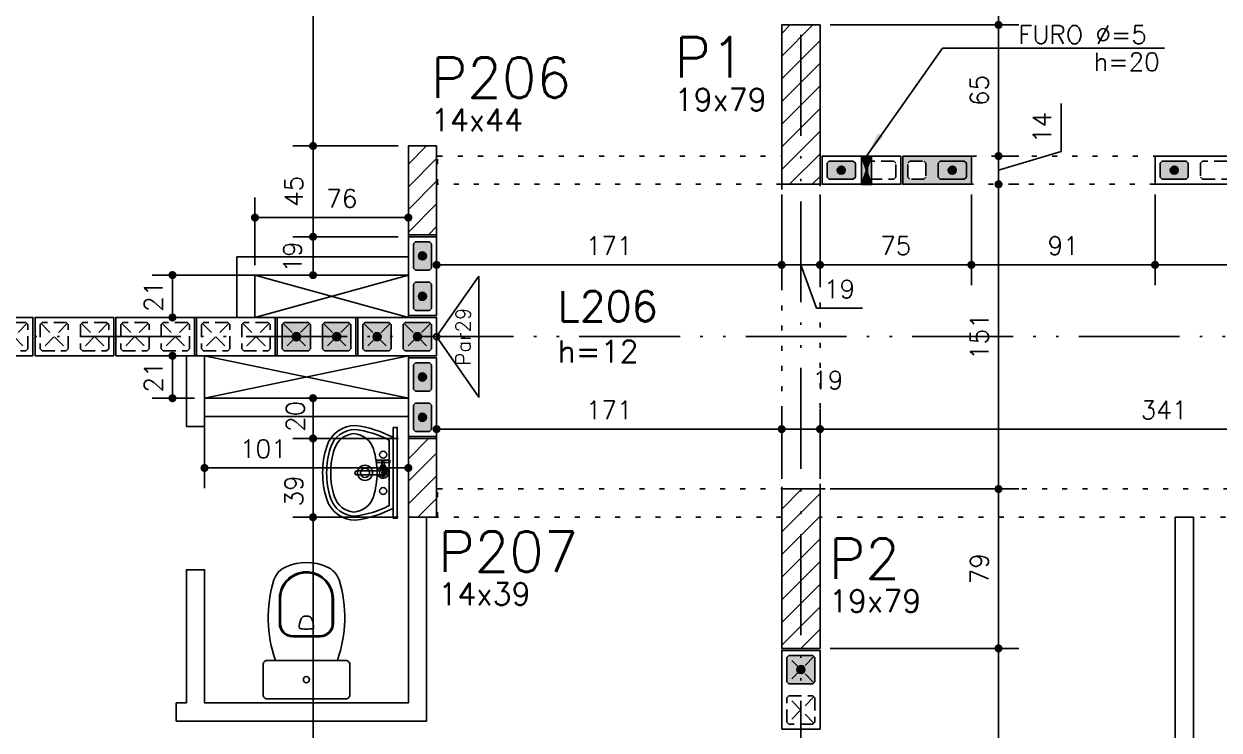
# Model space of a CAD drawing. Extents: x -14651 to 3496, y -7403 to -1290.
# Drawn here: x 479 to 1071, y -6784 to -6434 of the extents above; entities that cross this region are included whole.
import ezdxf
from ezdxf.enums import TextEntityAlignment as Align

# ---------------------------------------------------------------- set-up
doc = ezdxf.new("R2010")
doc.units = 0
doc.header["$LTSCALE"] = 25
for name, pattern in [('DASHED2', [0.375, 0.25, -0.125]), ('ESTILO_TQS_0002', [0.4, 0.1, -0.3]), ('ESTILO_TQS_0004', [3.3, 2, -0.4, 0.05, -0.4, 0.05, -0.4])]:
    doc.linetypes.add(name, pattern=pattern)
for name, color, linetype in [('203', 1, 'DASHED2'), ('213', 252, 'Continuous'), ('241', 2, 'Continuous'), ('247', 50, 'Continuous'), ('248', 100, 'Continuous'), ('ALVENARIA NÃO ESTRUTURAL', 242, 'Continuous'), ('Arranque', 14, 'Continuous'), ('COTA', 1, 'Continuous'), ('EIXOS', 1, 'ESTILO_TQS_0004'), ('FERRO', 5, 'Continuous'), ('H2', 252, 'Continuous'), ('L-D', 2, 'Continuous'), ('L-N', 4, 'Continuous'), ('Linha_fina', 1, 'Continuous'), ('P-D', 2, 'Continuous'), ('P-S', 5, 'Continuous'), ('Pena_1', 1, 'Continuous'), ('Pena_2', 2, 'Continuous'), ('PIL-N', 4, 'Continuous'), ('PORTA', 3, 'ESTILO_TQS_0002'), ('PROJ', 252, 'Continuous'), ('T1', 2, 'Continuous'), ('VIGA', 3, 'Continuous')]:
    doc.layers.add(name, color=color, linetype=linetype)
doc.styles.add('COTA', font='romans.shx')
doc.styles.get("Standard").update_dxf_attribs({"font": 'romans.shx'})
doc.styles.add('Texto1', font='romans.shx', dxfattribs={"height": 9})
doc.dimstyles.new('forma', dxfattribs={"dimscale": 5, "dimtxt": 1.8, "dimasz": 0.8, "dimexe": 2, "dimexo": 1, "dimgap": 1, "dimtad": 1, "dimdec": 1, "dimzin": 9, "dimtxsty": 'COTA', "dimblk1": 'DOT', "dimblk2": 'DOT', "dimsah": 1, "dimcen": 0, "dimdle": 1, "dimclrd": 256, "dimclre": 256, "dimclrt": 2, "dimadec": 0, "dimazin": 0, "dimtfac": 1, "dimtdec": 0, "dimtmove": 0, "dimatfit": 3, "dimfxl": 1, "dimtolj": 1, "dimtzin": 0, "dimarcsym": 0})
pattern_1 = [(45, (470, -866), (-5.61266, 5.61266), [])]
pattern_2 = [(45, (655, -891), (-5.61266, 5.61266), [])]

# ---------------------------------------------------------------- blocks, each defined once
blk = doc.blocks.new('P4020')
blk.add_lwpolyline([(-19.5, -9.5), (19.5, -9.5), (19.5, 9.5), (-19.5, 9.5), (-19.5, -9.5)])
at = {"color": 1, "linetype": 'DASHED2'}
for points in [[(-17, -6), (-16, -7), (-4, -7), (-3, -6), (-3, 6), (-4, 7), (-16, 7), (-17, 6), (-17, -6)], [(3, -6), (4, -7), (16, -7), (17, -6), (17, 6), (16, 7), (4, 7), (3, 6), (3, -6)]]:
    blk.add_lwpolyline(points, dxfattribs=at)
at = {"layer": '203', "color": 253}
for p, q in [((-16.5, 6.5), (-3.5, -6.5)), ((-3.5, 6.5), (-16.5, -6.5)), ((16.5, 6.5), (3.5, -6.5)), ((3.5, 6.5), (16.5, -6.5))]:
    blk.add_line(p, q, dxfattribs=at)
blk = doc.blocks.new('P4015', base_point=(5842102.11612, -8124149.02973))
blk.add_lwpolyline([(5842082.61612, -8124156.02973), (5842121.61612, -8124156.02973), (5842121.61612, -8124142.02973), (5842082.61612, -8124142.02973), (5842082.61612, -8124156.02973)])
at = {"color": 1, "linetype": 'DASHED2'}
for points in [[(5842085.11612, -8124152.52973), (5842086.11612, -8124153.52973), (5842098.11612, -8124153.52973), (5842099.11612, -8124152.52973), (5842099.11612, -8124145.52973), (5842098.11612, -8124144.52973), (5842086.11612, -8124144.52973), (5842085.11612, -8124145.52973), (5842085.11612, -8124152.52973)], [(5842105.11612, -8124152.52973), (5842106.11612, -8124153.52973), (5842118.11612, -8124153.52973), (5842119.11612, -8124152.52973), (5842119.11612, -8124145.52973), (5842118.11612, -8124144.52973), (5842106.11612, -8124144.52973), (5842105.11612, -8124145.52973), (5842105.11612, -8124152.52973)]]:
    blk.add_lwpolyline(points, dxfattribs=at)
blk = doc.blocks.new('P3515')
at = {"layer": '248'}
h = blk.add_hatch(color=100, dxfattribs=at)
h.paths.add_polyline_path([(17, 7), (-17, 7), (-17, -7), (17, -7)])
h.paths.add_polyline_path([(-5.5, -3.5), (-6.5, -4.5), (-13.5, -4.5), (-14.5, -3.5), (-14.5, 3.5), (-13.5, 4.5), (-6.5, 4.5), (-5.5, 3.5)], flags=16)
h.paths.add_polyline_path([(0.5, 3.5), (1.5, 4.5), (13.5, 4.5), (14.5, 3.5), (14.5, -3.5), (13.5, -4.5), (1.5, -4.5), (0.5, -3.5)], flags=16)
blk.add_lwpolyline([(-17, -7), (17, -7), (17, 7), (-17, 7), (-17, -7)])
at = {"color": 1, "linetype": 'DASHED2'}
for points in [[(-14.5, -3.5), (-13.5, -4.5), (-6.5, -4.5), (-5.5, -3.5), (-5.5, 3.5), (-6.5, 4.5), (-13.5, 4.5), (-14.5, 3.5), (-14.5, -3.5)], [(0.5, -3.5), (1.5, -4.5), (13.5, -4.5), (14.5, -3.5), (14.5, 3.5), (13.5, 4.5), (1.5, 4.5), (0.5, 3.5), (0.5, -3.5)]]:
    blk.add_lwpolyline(points, dxfattribs=at)
blk = doc.blocks.new('GR-1414')
at = {"layer": '213'}
h = blk.add_hatch(color=256, dxfattribs=at)
h.paths.add_polyline_path([(6, -7), (7, -6), (7, 6), (6, 7), (-6, 7), (-7, 6), (-7, -6), (-6, -7)])
h.paths.add_polyline_path([(2, 0, 1), (-2, 0, 1)], flags=16)
at = {"layer": 'Arranque'}
blk.add_hatch(color=256, dxfattribs=at).paths.add_polyline_path([(2, 0, 1), (-2, 0, 1)])
at = {"layer": '213'}
for p, q in [((-7, 6), (-6, 7)), ((-7, -6), (-7, 6)), ((-6, 7), (6, 7)), ((6, 7), (7, 6)), ((7, 6), (7, -6)), ((-6, -7), (-7, -6)), ((6, -7), (-6, -7)), ((7, -6), (6, -7))]:
    blk.add_line(p, q, dxfattribs=at)
at = {"layer": 'FERRO', "linetype": 'Continuous'}
blk.add_circle((0, 0), 2, dxfattribs=at)
blk = doc.blocks.new('GR-1409')
at = {"layer": '213'}
h = blk.add_hatch(color=256, dxfattribs=at)
h.paths.add_polyline_path([(-6, 4.5), (-7, 3.5), (-7, -3.5), (-6, -4.5), (6, -4.5), (7, -3.5), (7, 3.5), (6, 4.5)])
h.paths.add_polyline_path([(-2, 0, 1), (2, 0, 1)], flags=16)
at = {"layer": 'Arranque'}
blk.add_hatch(color=256, dxfattribs=at).paths.add_polyline_path([(-2, 0, 1), (2, 0, 1)])
at = {"layer": '213'}
blk.add_lwpolyline([(-7, 3.5), (-6, 4.5), (6, 4.5), (7, 3.5), (7, -3.5), (6, -4.5), (-6, -4.5), (-7, -3.5), (-7, 3.5)], dxfattribs=at)
at = {"layer": 'FERRO', "linetype": 'Continuous'}
blk.add_circle((0, 0), 2, dxfattribs=at)
blk = doc.blocks.new('_IDNPAR_2')
at = {"color": 3}
blk.add_lwpolyline([(1, -0.7), (0, 0), (-1, -0.7)], close=True, dxfattribs=at)
blk.add_circle((0, 0), 0.05, dxfattribs=at)
at = {"layer": '247', "color": 2, "style": 'COTA', "flags": 8}
blk.add_attdef('ID', text='', height=0.24, dxfattribs=at).set_placement((0, -0.438), align=Align.MIDDLE_CENTER)
blk = doc.blocks.new('_Dot')
at = {"color": 0, "linetype": 'ByBlock', "lineweight": -2}
blk.add_line((-0.5, 0), (-1, 0), dxfattribs=at)
at = {"color": 0, "linetype": 'ByBlock', "const_width": 0.5}
blk.add_lwpolyline([(-0.25, 0, 1), (0.25, 0, 1)], format="xyb", close=True, dxfattribs=at)
blk = doc.blocks.new('*D144')
at = {"layer": 'COTA', "lineweight": -2, "transparency": 16777216}
for p, q in [((628.52, -6028.6), (612.29, -6028.6)), ((622.29, -6032.6), (622.29, -6490.6)), ((664.52, -6494.6), (612.29, -6494.6))]:
    blk.add_line(p, q, dxfattribs=at)
at = {"layer": 'Defpoints', "color": 0, "transparency": 16777216}
for p in [(633.52, -6028.6), (622.29, -6494.6), (669.52, -6494.6)]:
    blk.add_point(p, dxfattribs=at)
at = {"layer": 'COTA', "lineweight": -2, "transparency": 16777216, "xscale": 4, "yscale": 4, "zscale": 4}
for p, rotation in [((622.29, -6028.6), 90), ((622.29, -6494.6), 270)]:
    blk.add_blockref('_Dot', p, dxfattribs=dict(at, rotation=rotation))
at = {"layer": 'COTA', "color": 2, "transparency": 16777216, "insert": (612.79, -6261.6), "char_height": 9, "attachment_point": 5, "rotation": 90, "style": 'COTA'}
blk.add_mtext('\\A1;466 ', dxfattribs=at)
blk = doc.blocks.new('*D145')
at = {"layer": 'COTA', "lineweight": -2, "transparency": 16777216}
for p, q in [((664.52, -6494.6), (612.29, -6494.6)), ((622.29, -6498.6), (622.29, -6535.6)), ((664.52, -6539.6), (612.29, -6539.6))]:
    blk.add_line(p, q, dxfattribs=at)
at = {"layer": 'Defpoints', "color": 0, "transparency": 16777216}
for p in [(669.52, -6494.6), (622.29, -6539.6), (669.52, -6539.6)]:
    blk.add_point(p, dxfattribs=at)
at = {"layer": 'COTA', "lineweight": -2, "transparency": 16777216, "xscale": 4, "yscale": 4, "zscale": 4}
for p, rotation in [((622.29, -6494.6), 90), ((622.29, -6539.6), 270)]:
    blk.add_blockref('_Dot', p, dxfattribs=dict(at, rotation=rotation))
at = {"layer": 'COTA', "color": 2, "transparency": 16777216, "insert": (612.79, -6517.1), "char_height": 9, "attachment_point": 5, "rotation": 90, "style": 'COTA'}
blk.add_mtext('\\A1;45 ', dxfattribs=at)
blk = doc.blocks.new('*D146')
at = {"layer": 'COTA', "lineweight": -2, "transparency": 16777216}
for p, q in [((664.52, -6539.6), (612.29, -6539.6)), ((622.29, -6543.6), (622.29, -6554.6)), ((617.39, -6558.6), (612.29, -6558.6))]:
    blk.add_line(p, q, dxfattribs=at)
at = {"layer": 'Defpoints', "color": 0, "transparency": 16777216}
for p in [(669.52, -6539.6), (622.29, -6558.6), (622.39, -6558.6)]:
    blk.add_point(p, dxfattribs=at)
at = {"layer": 'COTA', "lineweight": -2, "transparency": 16777216, "xscale": 4, "yscale": 4, "zscale": 4}
for p, rotation in [((622.29, -6539.6), 90), ((622.29, -6558.6), 270)]:
    blk.add_blockref('_Dot', p, dxfattribs=dict(at, rotation=rotation))
at = {"layer": 'COTA', "color": 2, "transparency": 16777216, "insert": (612.09, -6549.6), "char_height": 9, "attachment_point": 5, "rotation": 90, "style": 'COTA'}
blk.add_mtext('\\A1;19 ', dxfattribs=at)
blk = doc.blocks.new('*D147')
at = {"layer": 'COTA', "lineweight": -2, "transparency": 16777216}
for p, q in [((639.52, -6619.6), (612.29, -6619.6)), ((622.29, -6623.6), (622.29, -6635.6)), ((664.52, -6639.6), (612.29, -6639.6))]:
    blk.add_line(p, q, dxfattribs=at)
at = {"layer": 'Defpoints', "color": 0, "transparency": 16777216}
for p in [(644.52, -6619.6), (622.29, -6639.6), (669.52, -6639.6)]:
    blk.add_point(p, dxfattribs=at)
at = {"layer": 'COTA', "lineweight": -2, "transparency": 16777216, "xscale": 4, "yscale": 4, "zscale": 4}
for p, rotation in [((622.29, -6619.6), 90), ((622.29, -6639.6), 270)]:
    blk.add_blockref('_Dot', p, dxfattribs=dict(at, rotation=rotation))
at = {"layer": 'COTA', "color": 2, "transparency": 16777216, "insert": (613.54, -6628.6), "char_height": 9, "attachment_point": 5, "rotation": 90, "style": 'COTA'}
blk.add_mtext('\\A1;20 ', dxfattribs=at)
blk = doc.blocks.new('*D148')
at = {"layer": 'COTA', "lineweight": -2, "transparency": 16777216}
for p, q in [((664.52, -6639.6), (612.29, -6639.6)), ((622.29, -6643.6), (622.29, -6674.6)), ((664.52, -6678.6), (612.29, -6678.6))]:
    blk.add_line(p, q, dxfattribs=at)
at = {"layer": 'Defpoints', "color": 0, "transparency": 16777216}
for p in [(669.52, -6639.6), (622.29, -6678.6), (669.52, -6678.6)]:
    blk.add_point(p, dxfattribs=at)
at = {"layer": 'COTA', "lineweight": -2, "transparency": 16777216, "xscale": 4, "yscale": 4, "zscale": 4}
for p, rotation in [((622.29, -6639.6), 90), ((622.29, -6678.6), 270)]:
    blk.add_blockref('_Dot', p, dxfattribs=dict(at, rotation=rotation))
at = {"layer": 'COTA', "color": 2, "transparency": 16777216, "insert": (612.79, -6665.56), "char_height": 9, "attachment_point": 5, "rotation": 90, "style": 'COTA'}
blk.add_mtext('\\A1;39 ', dxfattribs=at)
blk = doc.blocks.new('*D149')
at = {"layer": 'COTA', "lineweight": -2, "transparency": 16777216}
for p, q in [((664.52, -6678.6), (612.29, -6678.6)), ((622.29, -6682.6), (622.29, -7145.6)), ((628.52, -7149.6), (612.29, -7149.6))]:
    blk.add_line(p, q, dxfattribs=at)
at = {"layer": 'Defpoints', "color": 0, "transparency": 16777216}
for p in [(669.52, -6678.6), (622.29, -7149.6), (633.52, -7149.6)]:
    blk.add_point(p, dxfattribs=at)
at = {"layer": 'COTA', "lineweight": -2, "transparency": 16777216, "xscale": 4, "yscale": 4, "zscale": 4}
for p, rotation in [((622.29, -6678.6), 90), ((622.29, -7149.6), 270)]:
    blk.add_blockref('_Dot', p, dxfattribs=dict(at, rotation=rotation))
at = {"layer": 'COTA', "color": 2, "transparency": 16777216, "insert": (612.79, -6914.1), "char_height": 9, "attachment_point": 5, "rotation": 90, "style": 'COTA'}
blk.add_mtext('\\A1;471 ', dxfattribs=at)
blk = doc.blocks.new('*D150')
at = {"layer": 'COTA', "lineweight": -2, "transparency": 16777216}
for p, q in [((948.78, -6028.6), (971.98, -6028.6)), ((961.98, -6032.6), (961.98, -6430.6)), ((878.52, -6434.6), (971.98, -6434.6))]:
    blk.add_line(p, q, dxfattribs=at)
at = {"layer": 'Defpoints', "color": 0, "transparency": 16777216}
for p in [(943.78, -6028.6), (873.52, -6434.6), (961.98, -6434.6)]:
    blk.add_point(p, dxfattribs=at)
at = {"layer": 'COTA', "lineweight": -2, "transparency": 16777216, "xscale": 4, "yscale": 4, "zscale": 4}
for p, rotation in [((961.98, -6028.6), 90), ((961.98, -6434.6), 270)]:
    blk.add_blockref('_Dot', p, dxfattribs=dict(at, rotation=rotation))
at = {"layer": 'COTA', "color": 2, "transparency": 16777216, "insert": (952.48, -6231.6), "char_height": 9, "attachment_point": 5, "rotation": 90, "style": 'COTA'}
blk.add_mtext('\\A1;406 ', dxfattribs=at)
blk = doc.blocks.new('*D151')
at = {"layer": 'COTA', "lineweight": -2, "transparency": 16777216}
for p, q in [((878.52, -6434.6), (971.98, -6434.6)), ((961.98, -6438.6), (961.98, -6495.6)), ((962.95, -6499.6), (971.98, -6499.6))]:
    blk.add_line(p, q, dxfattribs=at)
at = {"layer": 'Defpoints', "color": 0, "transparency": 16777216}
for p in [(873.52, -6434.6), (957.95, -6499.6), (961.98, -6499.6)]:
    blk.add_point(p, dxfattribs=at)
at = {"layer": 'COTA', "lineweight": -2, "transparency": 16777216, "xscale": 4, "yscale": 4, "zscale": 4}
for p, rotation in [((961.98, -6434.6), 90), ((961.98, -6499.6), 270)]:
    blk.add_blockref('_Dot', p, dxfattribs=dict(at, rotation=rotation))
at = {"layer": 'COTA', "color": 2, "transparency": 16777216, "insert": (952.48, -6467.1), "char_height": 9, "attachment_point": 5, "rotation": 90, "style": 'COTA'}
blk.add_mtext('\\A1;65 ', dxfattribs=at)
blk = doc.blocks.new('*D152')
at = {"layer": 'COTA', "lineweight": -2, "transparency": 16777216}
for p, q in [((992.98, -6497.3), (992.98, -6473.58)), ((961.98, -6495.6), (961.98, -6491.6)), ((961.98, -6506.6), (992.98, -6497.3)), ((961.98, -6499.6), (961.98, -6513.6)), ((961.98, -6499.6), (961.98, -6513.6)), ((962.95, -6499.6), (971.98, -6499.6)), ((966.98, -6513.6), (971.98, -6513.6)), ((961.98, -6517.6), (961.98, -6521.6))]:
    blk.add_line(p, q, dxfattribs=at)
at = {"layer": 'Defpoints', "color": 0, "transparency": 16777216}
for p in [(957.95, -6499.6), (961.98, -6513.6), (961.98, -6513.6)]:
    blk.add_point(p, dxfattribs=at)
at = {"layer": 'COTA', "lineweight": -2, "transparency": 16777216, "xscale": 4, "yscale": 4, "zscale": 4}
for p, rotation in [((961.98, -6499.6), 270), ((961.98, -6513.6), 90)]:
    blk.add_blockref('_Dot', p, dxfattribs=dict(at, rotation=rotation))
at = {"layer": 'COTA', "color": 2, "transparency": 16777216, "insert": (983.48, -6485.44), "char_height": 9, "attachment_point": 5, "rotation": 90, "style": 'COTA'}
blk.add_mtext('\\A1;14 ', dxfattribs=at)
blk = doc.blocks.new('*D153')
at = {"layer": 'COTA', "lineweight": -2, "transparency": 16777216}
for p, q in [((966.98, -6513.6), (971.98, -6513.6)), ((961.98, -6517.6), (961.98, -6660.6)), ((878.52, -6664.6), (971.98, -6664.6))]:
    blk.add_line(p, q, dxfattribs=at)
at = {"layer": 'Defpoints', "color": 0, "transparency": 16777216}
for p in [(961.98, -6513.6), (873.52, -6664.6), (961.98, -6664.6)]:
    blk.add_point(p, dxfattribs=at)
at = {"layer": 'COTA', "lineweight": -2, "transparency": 16777216, "xscale": 4, "yscale": 4, "zscale": 4}
for p, rotation in [((961.98, -6513.6), 90), ((961.98, -6664.6), 270)]:
    blk.add_blockref('_Dot', p, dxfattribs=dict(at, rotation=rotation))
at = {"layer": 'COTA', "color": 2, "transparency": 16777216, "insert": (952.48, -6589.1), "char_height": 9, "attachment_point": 5, "rotation": 90, "style": 'COTA'}
blk.add_mtext('\\A1;151 ', dxfattribs=at)
blk = doc.blocks.new('*D154')
at = {"layer": 'COTA', "lineweight": -2, "transparency": 16777216}
for p, q in [((878.52, -6664.6), (971.98, -6664.6)), ((961.98, -6668.6), (961.98, -6739.6)), ((878.52, -6743.6), (971.98, -6743.6))]:
    blk.add_line(p, q, dxfattribs=at)
at = {"layer": 'Defpoints', "color": 0, "transparency": 16777216}
for p in [(873.52, -6664.6), (873.52, -6743.6), (961.98, -6743.6)]:
    blk.add_point(p, dxfattribs=at)
at = {"layer": 'COTA', "lineweight": -2, "transparency": 16777216, "xscale": 4, "yscale": 4, "zscale": 4}
for p, rotation in [((961.98, -6664.6), 90), ((961.98, -6743.6), 270)]:
    blk.add_blockref('_Dot', p, dxfattribs=dict(at, rotation=rotation))
at = {"layer": 'COTA', "color": 2, "transparency": 16777216, "insert": (952.48, -6704.1), "char_height": 9, "attachment_point": 5, "rotation": 90, "style": 'COTA'}
blk.add_mtext('\\A1;79 ', dxfattribs=at)
blk = doc.blocks.new('*D155')
at = {"layer": 'COTA', "lineweight": -2, "transparency": 16777216}
for p, q in [((878.52, -6743.6), (971.98, -6743.6)), ((961.98, -6747.6), (961.98, -7145.6)), ((962.88, -7149.6), (971.98, -7149.6))]:
    blk.add_line(p, q, dxfattribs=at)
at = {"layer": 'Defpoints', "color": 0, "transparency": 16777216}
for p in [(873.52, -6743.6), (957.88, -7149.6), (961.98, -7149.6)]:
    blk.add_point(p, dxfattribs=at)
at = {"layer": 'COTA', "lineweight": -2, "transparency": 16777216, "xscale": 4, "yscale": 4, "zscale": 4}
for p, rotation in [((961.98, -6743.6), 90), ((961.98, -7149.6), 270)]:
    blk.add_blockref('_Dot', p, dxfattribs=dict(at, rotation=rotation))
at = {"layer": 'COTA', "color": 2, "transparency": 16777216, "insert": (952.48, -6946.6), "char_height": 9, "attachment_point": 5, "rotation": 90, "style": 'COTA'}
blk.add_mtext('\\A1;406 ', dxfattribs=at)
blk = doc.blocks.new('*D172')
at = {"layer": 'COTA', "lineweight": -2, "transparency": 16777216}
for p, q in [((854.52, -6518.6), (854.52, -6563.54)), ((683.52, -6534.58), (683.52, -6563.54)), ((687.52, -6553.54), (850.52, -6553.54))]:
    blk.add_line(p, q, dxfattribs=at)
at = {"layer": 'Defpoints', "color": 0, "transparency": 16777216}
for p in [(854.52, -6513.6), (683.52, -6529.58), (854.52, -6553.54)]:
    blk.add_point(p, dxfattribs=at)
at = {"layer": 'COTA', "lineweight": -2, "transparency": 16777216, "xscale": 4, "yscale": 4, "zscale": 4, "rotation": 180}
blk.add_blockref('_Dot', (683.52, -6553.54), dxfattribs=at)
at = {"layer": 'COTA', "lineweight": -2, "transparency": 16777216, "xscale": 4, "yscale": 4, "zscale": 4}
blk.add_blockref('_Dot', (854.52, -6553.54), dxfattribs=at)
at = {"layer": 'COTA', "color": 2, "transparency": 16777216, "insert": (769.02, -6544.04), "char_height": 9, "attachment_point": 5, "style": 'COTA'}
blk.add_mtext('\\A1;171 ', dxfattribs=at)
blk = doc.blocks.new('*D173')
at = {"layer": 'COTA', "lineweight": -2, "transparency": 16777216}
for p, q in [((854.52, -6518.6), (854.52, -6563.54)), ((873.52, -6518.6), (873.52, -6563.54)), ((858.52, -6553.54), (869.52, -6553.54)), ((864.02, -6553.54), (871.76, -6575.04)), ((871.76, -6575.04), (894.62, -6575.04))]:
    blk.add_line(p, q, dxfattribs=at)
at = {"layer": 'Defpoints', "color": 0, "transparency": 16777216}
for p in [(854.52, -6513.6), (873.52, -6513.6), (873.52, -6553.54)]:
    blk.add_point(p, dxfattribs=at)
at = {"layer": 'COTA', "lineweight": -2, "transparency": 16777216, "xscale": 4, "yscale": 4, "zscale": 4, "rotation": 180}
blk.add_blockref('_Dot', (854.52, -6553.54), dxfattribs=at)
at = {"layer": 'COTA', "lineweight": -2, "transparency": 16777216, "xscale": 4, "yscale": 4, "zscale": 4}
blk.add_blockref('_Dot', (873.52, -6553.54), dxfattribs=at)
at = {"layer": 'COTA', "color": 2, "transparency": 16777216, "insert": (883.19, -6565.54), "char_height": 9, "attachment_point": 5, "style": 'COTA'}
blk.add_mtext('\\A1;19 ', dxfattribs=at)
blk = doc.blocks.new('*D174')
at = {"layer": 'COTA', "lineweight": -2, "transparency": 16777216}
for p, q in [((873.52, -6518.6), (873.52, -6563.54)), ((948.52, -6518.6), (948.52, -6563.54)), ((877.52, -6553.54), (944.52, -6553.54))]:
    blk.add_line(p, q, dxfattribs=at)
at = {"layer": 'Defpoints', "color": 0, "transparency": 16777216}
for p in [(873.52, -6513.6), (948.52, -6513.6), (948.52, -6553.54)]:
    blk.add_point(p, dxfattribs=at)
at = {"layer": 'COTA', "lineweight": -2, "transparency": 16777216, "xscale": 4, "yscale": 4, "zscale": 4, "rotation": 180}
blk.add_blockref('_Dot', (873.52, -6553.54), dxfattribs=at)
at = {"layer": 'COTA', "lineweight": -2, "transparency": 16777216, "xscale": 4, "yscale": 4, "zscale": 4}
blk.add_blockref('_Dot', (948.52, -6553.54), dxfattribs=at)
at = {"layer": 'COTA', "color": 2, "transparency": 16777216, "insert": (911.02, -6544.04), "char_height": 9, "attachment_point": 5, "style": 'COTA'}
blk.add_mtext('\\A1;75 ', dxfattribs=at)
blk = doc.blocks.new('*D175')
at = {"layer": 'COTA', "lineweight": -2, "transparency": 16777216}
for p, q in [((948.52, -6518.6), (948.52, -6563.54)), ((1039.52, -6518.6), (1039.52, -6563.54)), ((952.52, -6553.54), (1035.52, -6553.54))]:
    blk.add_line(p, q, dxfattribs=at)
at = {"layer": 'Defpoints', "color": 0, "transparency": 16777216}
for p in [(948.52, -6513.6), (1039.52, -6513.6), (1039.52, -6553.54)]:
    blk.add_point(p, dxfattribs=at)
at = {"layer": 'COTA', "lineweight": -2, "transparency": 16777216, "xscale": 4, "yscale": 4, "zscale": 4, "rotation": 180}
blk.add_blockref('_Dot', (948.52, -6553.54), dxfattribs=at)
at = {"layer": 'COTA', "lineweight": -2, "transparency": 16777216, "xscale": 4, "yscale": 4, "zscale": 4}
blk.add_blockref('_Dot', (1039.52, -6553.54), dxfattribs=at)
at = {"layer": 'COTA', "color": 2, "transparency": 16777216, "insert": (994.02, -6544.04), "char_height": 9, "attachment_point": 5, "style": 'COTA'}
blk.add_mtext('\\A1;91 ', dxfattribs=at)
blk = doc.blocks.new('*D176')
at = {"layer": 'COTA', "lineweight": -2, "transparency": 16777216}
for p, q in [((1039.52, -6518.6), (1039.52, -6563.54)), ((1228.52, -6518.6), (1228.52, -6563.54)), ((1043.52, -6553.54), (1224.52, -6553.54))]:
    blk.add_line(p, q, dxfattribs=at)
at = {"layer": 'Defpoints', "color": 0, "transparency": 16777216}
for p in [(1039.52, -6513.6), (1228.52, -6513.6), (1228.52, -6553.54)]:
    blk.add_point(p, dxfattribs=at)
at = {"layer": 'COTA', "lineweight": -2, "transparency": 16777216, "xscale": 4, "yscale": 4, "zscale": 4, "rotation": 180}
blk.add_blockref('_Dot', (1039.52, -6553.54), dxfattribs=at)
at = {"layer": 'COTA', "lineweight": -2, "transparency": 16777216, "xscale": 4, "yscale": 4, "zscale": 4}
blk.add_blockref('_Dot', (1228.52, -6553.54), dxfattribs=at)
at = {"layer": 'COTA', "color": 2, "transparency": 16777216, "insert": (1134.02, -6544.04), "char_height": 9, "attachment_point": 5, "style": 'COTA'}
blk.add_mtext('\\A1;189 ', dxfattribs=at)
blk = doc.blocks.new('*D193')
at = {"layer": 'COTA', "lineweight": -2, "transparency": 16777216}
for p, q in [((683.52, -6650.09), (683.52, -6624.92)), ((854.52, -6659.6), (854.52, -6624.92)), ((687.52, -6634.92), (850.52, -6634.92))]:
    blk.add_line(p, q, dxfattribs=at)
at = {"layer": 'Defpoints', "color": 0, "transparency": 16777216}
for p in [(854.52, -6634.92), (683.52, -6655.09), (854.52, -6664.6)]:
    blk.add_point(p, dxfattribs=at)
at = {"layer": 'COTA', "lineweight": -2, "transparency": 16777216, "xscale": 4, "yscale": 4, "zscale": 4, "rotation": 180}
blk.add_blockref('_Dot', (683.52, -6634.92), dxfattribs=at)
at = {"layer": 'COTA', "lineweight": -2, "transparency": 16777216, "xscale": 4, "yscale": 4, "zscale": 4}
blk.add_blockref('_Dot', (854.52, -6634.92), dxfattribs=at)
at = {"layer": 'COTA', "color": 2, "transparency": 16777216, "insert": (769.02, -6625.42), "char_height": 9, "attachment_point": 5, "style": 'COTA'}
blk.add_mtext('\\A1;171 ', dxfattribs=at)
blk = doc.blocks.new('*D194')
at = {"layer": 'COTA', "lineweight": -2, "transparency": 16777216}
for p, q in [((854.52, -6659.6), (854.52, -6624.92)), ((873.52, -6659.6), (873.52, -6624.92)), ((858.52, -6634.92), (869.52, -6634.92))]:
    blk.add_line(p, q, dxfattribs=at)
at = {"layer": 'Defpoints', "color": 0, "transparency": 16777216}
for p in [(873.52, -6634.92), (854.52, -6664.6), (873.52, -6664.6)]:
    blk.add_point(p, dxfattribs=at)
at = {"layer": 'COTA', "lineweight": -2, "transparency": 16777216, "xscale": 4, "yscale": 4, "zscale": 4, "rotation": 180}
blk.add_blockref('_Dot', (854.52, -6634.92), dxfattribs=at)
at = {"layer": 'COTA', "lineweight": -2, "transparency": 16777216, "xscale": 4, "yscale": 4, "zscale": 4}
blk.add_blockref('_Dot', (873.52, -6634.92), dxfattribs=at)
at = {"layer": 'COTA', "color": 2, "transparency": 16777216, "insert": (877.35, -6610.63), "char_height": 9, "attachment_point": 5, "style": 'COTA'}
blk.add_mtext('\\A1;19 ', dxfattribs=at)
blk = doc.blocks.new('*D195')
at = {"layer": 'COTA', "lineweight": -2, "transparency": 16777216}
for p, q in [((873.52, -6659.6), (873.52, -6624.92)), ((1214.52, -6659.6), (1214.52, -6624.92)), ((877.52, -6634.92), (1210.52, -6634.92))]:
    blk.add_line(p, q, dxfattribs=at)
at = {"layer": 'Defpoints', "color": 0, "transparency": 16777216}
for p in [(1214.52, -6634.92), (873.52, -6664.6), (1214.52, -6664.6)]:
    blk.add_point(p, dxfattribs=at)
at = {"layer": 'COTA', "lineweight": -2, "transparency": 16777216, "xscale": 4, "yscale": 4, "zscale": 4, "rotation": 180}
blk.add_blockref('_Dot', (873.52, -6634.92), dxfattribs=at)
at = {"layer": 'COTA', "lineweight": -2, "transparency": 16777216, "xscale": 4, "yscale": 4, "zscale": 4}
blk.add_blockref('_Dot', (1214.52, -6634.92), dxfattribs=at)
at = {"layer": 'COTA', "color": 2, "transparency": 16777216, "insert": (1044.02, -6625.42), "char_height": 9, "attachment_point": 5, "style": 'COTA'}
blk.add_mtext('\\A1;341 ', dxfattribs=at)
blk = doc.blocks.new('XREF-MC41-BAS-PLN-AMO-FINAIS-05.06$0$CUBA03')
at = {"layer": 'PROJ'}
for p, q in [((-0.01, -0.05), (0.01, -0.05)), ((0, -0.06), (0, -0.04))]:
    blk.add_line(p, q, dxfattribs=at)
for points in [[(-0.1306, -0.3297, 0.077416), (0, -0.35, 0.077416), (0.1306, -0.3297, 0.326333), (0.235, -0.1868, 0.08687), (0.1764, -0.0027, 0.279276), (0.172, 0), (-0.172, 0, 0.279276), (-0.1764, -0.0027, 0.08687), (-0.235, -0.1868, 0.326333)], [(0.215, -0.1881, 0.080556), (0.1642, -0.0228, 0.285352), (0.1597, -0.02), (-0.1597, -0.02, 0.285352), (-0.1642, -0.0228, 0.080556), (-0.215, -0.1881, 0.323537), (-0.1245, -0.3106, 0.077416), (0, -0.33, 0.077416), (0.1245, -0.3106, 0.323537)], [(0.1185, -0.0985, 0.077416), (0, -0.08, 0.077416), (-0.1185, -0.0985, 0.305715), (-0.1947, -0.195, 0.305715), (-0.1185, -0.2915, 0.077416), (0, -0.31, 0.077416), (0.1185, -0.2915, 0.305715), (0.1947, -0.195, 0.305715)]]:
    blk.add_lwpolyline(points, format="xyb", close=True, dxfattribs=at)
for centre, radius in [((-0.09, -0.05), 0.0175), ((0, -0.05), 0.0175), ((0.09, -0.05), 0.0175), ((0, -0.14), 0.0375), ((0, -0.14), 0.0225)]:
    blk.add_circle(centre, radius, dxfattribs=at)
blk = doc.blocks.new('proj-terreo-1')
at = {"layer": 'ALVENARIA NÃO ESTRUTURAL'}
for points in [[(2308.41, 771.37), (2308.41, 801.37), (2393.41, 801.37), (2393.41, 792.37), (2317.41, 792.37), (2317.41, 771.37), (2308.41, 771.37)], [(2292.41, 752.37), (2292.41, 717.37), (2283.41, 717.37), (2283.41, 752.37)], [(2292.41, 722.37), (2393.41, 722.37), (2393.41, 731.37), (2317.41, 731.37), (2317.41, 731.37), (2292.41, 731.37)]]:
    blk.add_lwpolyline(points, close=True, dxfattribs=at)
for points in [[(2283.41, 580.37), (2283.41, 646.37), (2292.41, 646.37), (2292.41, 580.37), (2393.41, 580.37), (2393.41, 672.37), (2402.41, 672.37), (2402.41, 571.37), (2283.41, 571.37)], [(2773.41, 411.37), (2773.41, 672.37), (2773.41, 672.37), (2773.41, 672.37), (2773.41, 672.37), (2773.41, 672.37), (2782.41, 672.37), (2782.41, 411.37)], [(2283.41, 571.37), (2278.41, 571.37), (2278.41, 580.37), (2283.41, 580.37)]]:
    blk.add_lwpolyline(points, dxfattribs=at)
at = {"layer": 'Pena_1'}
for p, q in [((2317.41, 792.37), (2393.41, 771.37)), ((2393.41, 792.37), (2317.41, 771.37)), ((2292.41, 752.37), (2393.41, 731.37)), ((2393.41, 752.37), (2292.41, 731.37))]:
    blk.add_line(p, q, dxfattribs=at)
at = {"layer": 'Pena_2'}
for points in [[(2317.41, 771.37), (2317.41, 792.37), (2393.41, 792.37), (2393.41, 771.37), (2317.41, 771.37)], [(2292.41, 752.37), (2292.41, 731.37), (2393.41, 731.37), (2393.41, 752.37), (2292.41, 752.37)]]:
    blk.add_lwpolyline(points, dxfattribs=at)
at = {"layer": 'PROJ'}
blk.add_lwpolyline([(2385.93, 716.88), (2385.93, 671.88), (2387.93, 671.88), (2387.93, 716.88)], close=True, dxfattribs=at)
for points in [[(2381.43, 699.49), (2381.43, 698.04), (2381.98, 698.04), (2381.98, 697.5), (2382.18, 697.5), (2382.18, 696.71, -1.408938), (2378.42, 693.34), (2367.95, 693.33, -0.999996), (2367.95, 695.4), (2378.42, 695.4, -0.168827), (2379.59, 696.71), (2379.59, 697.5), (2379.8, 697.5), (2379.8, 698.04), (2380.35, 698.04), (2380.35, 699.49), (2377.54, 699.49), (2377.54, 700.58), (2384.24, 700.58), (2384.24, 699.49), (2381.44, 699.49)], [(2381.43, 699.49), (2381.43, 698.04), (2381.98, 698.04), (2381.98, 697.5), (2382.18, 697.5), (2382.18, 696.71, -1.408938), (2378.42, 693.34), (2367.95, 693.33, -0.999996), (2367.95, 695.4), (2378.42, 695.4, -0.168827), (2379.59, 696.71), (2379.59, 697.5), (2379.8, 697.5), (2379.8, 698.04), (2380.35, 698.04), (2380.35, 699.49), (2377.54, 699.49), (2377.54, 700.58), (2384.24, 700.58), (2384.24, 699.49), (2381.44, 699.49)], [(2381.45, 699.5), (2381.45, 698.05), (2382, 698.05), (2382, 697.5), (2382.2, 697.5), (2382.2, 696.71, -1.408938), (2378.44, 693.35), (2367.97, 693.34, -0.999996), (2367.97, 695.4), (2378.44, 695.4, -0.168827), (2379.62, 696.71), (2379.62, 697.5), (2379.82, 697.5), (2379.82, 698.05), (2380.37, 698.05), (2380.37, 699.5), (2377.56, 699.5), (2377.56, 700.58), (2384.26, 700.58), (2384.26, 699.5), (2381.46, 699.5)], [(2355.74, 619.71), (2355.74, 631.98, 0.391339), (2343.91, 644.78, 0.428002), (2330.08, 632.38), (2330.07, 619.71, 0.416278), (2336.15, 613.63), (2349.67, 613.63, 0.413625)], [(2339.4, 617.26, 0.10791), (2346.42, 617.3, 0.124585), (2345.65, 621.76, 0.161338), (2344.77, 622.95, 0.122351), (2342.91, 623.41, 0.122351), (2341.05, 622.95, 0.167944), (2340.17, 621.76, 0.125904), (2339.4, 617.26)], [(2364.41, 595.37), (2364.41, 598.97), (2364.41, 599.37, 0.414214), (2362.41, 601.37), (2323.41, 601.37, 0.414214), (2321.41, 599.37), (2321.41, 584.37, 0.414214), (2323.41, 582.37), (2362.41, 582.37, 0.414214), (2364.41, 584.37)]]:
    blk.add_lwpolyline(points, format="xyb", close=True, dxfattribs=at)
for points in [[(2381.43, 699.49), (2380.9, 699.49), (2380.89, 699.49), (2380.35, 699.49)], [(2381.43, 699.49), (2380.9, 699.49), (2380.89, 699.49), (2380.35, 699.49)], [(2381.45, 699.5), (2380.92, 699.5), (2380.91, 699.5), (2380.37, 699.5)], [(2378.53, 695.4), (2378.53, 695.4)], [(2378.53, 695.4), (2378.53, 695.4)], [(2378.56, 695.4), (2378.55, 695.4)], [(2379.59, 695.49), (2379.59, 696.71)], [(2379.59, 695.49), (2379.59, 696.71)], [(2379.62, 695.5), (2379.62, 696.71)], [(2379.8, 697.5), (2381.98, 697.5)], [(2379.8, 697.5), (2381.98, 697.5)], [(2379.82, 697.5), (2382, 697.5)], [(2381.43, 698.04), (2380.35, 698.04)], [(2381.43, 698.04), (2380.35, 698.04)], [(2381.45, 698.05), (2380.37, 698.05)], [(2382.18, 696.71), (2382.18, 695.54)], [(2382.18, 696.71), (2382.18, 695.54)], [(2382.2, 696.71), (2382.2, 695.54)]]:
    blk.add_lwpolyline(points, dxfattribs=at)
for points in [[(2378.42, 695.4), (2380.91, 695.4, -0.995421), (2380.91, 693.35), (2378.42, 693.34)], [(2378.42, 695.4), (2380.91, 695.4, -0.995421), (2380.91, 693.35), (2378.42, 693.34)], [(2378.44, 695.4), (2380.93, 695.4, -0.995421), (2380.93, 693.35), (2378.44, 693.35)], [(2358.22, 601.37, 0.160999), (2359.08, 641.27, 0.2149), (2352.91, 647.87, 0.2), (2332.91, 647.87, 0.2149), (2326.74, 641.27, 0.160999), (2327.6, 601.37)], [(2356.31, 619.71), (2356.31, 631.98, 0.391339), (2343.96, 645.34, 0.428196), (2329.51, 632.39), (2329.51, 619.71, 0.416194), (2336.15, 613.07), (2349.67, 613.07, 0.413638), (2356.31, 619.71)]]:
    blk.add_lwpolyline(points, format="xyb", dxfattribs=at)
for centre, radius in [((2380.89, 700.03), 0.544), ((2380.89, 700.03), 0.544), ((2380.91, 700.04), 0.544), ((2342.91, 591.87), 1.5)]:
    blk.add_circle(centre, radius, dxfattribs=at)
for centre in [(2380.91, 694.37), (2380.91, 694.37), (2380.93, 694.38)]:
    blk.add_arc(centre, 1.73, 216.58515, 143.46354, dxfattribs=at)
at = {"layer": 'PROJ', "xscale": 100, "yscale": 100, "zscale": 100, "rotation": 270}
blk.add_blockref('XREF-MC41-BAS-PLN-AMO-FINAIS-05.06$0$CUBA03', (2385.93, 694.38), dxfattribs=at)
blk = doc.blocks.new('ss')
at = {"layer": 'Linha_fina'}
blk.add_solid([(0, 0), (-2.5, -0.29), (-2.5, 0.3)], dxfattribs=at)
blk = doc.blocks.new('*D250')
at = {"layer": 'COTA', "lineweight": -2, "transparency": 16777216}
for p, q in [((626.52, -6558.6), (542.64, -6558.6)), ((552.64, -6562.6), (552.64, -6575.6)), ((628.44, -6579.6), (542.64, -6579.6))]:
    blk.add_line(p, q, dxfattribs=at)
at = {"layer": 'Defpoints', "color": 0, "transparency": 16777216}
for p in [(631.52, -6558.6), (552.64, -6579.6), (633.44, -6579.6)]:
    blk.add_point(p, dxfattribs=at)
at = {"layer": 'COTA', "lineweight": -2, "transparency": 16777216, "xscale": 4, "yscale": 4, "zscale": 4}
for p, rotation in [((552.64, -6558.6), 90), ((552.64, -6579.6), 270)]:
    blk.add_blockref('_Dot', p, dxfattribs=dict(at, rotation=rotation))
at = {"layer": 'COTA', "color": 2, "transparency": 16777216, "insert": (543.14, -6569.1), "char_height": 9, "attachment_point": 5, "rotation": 90, "style": 'COTA'}
blk.add_mtext('\\A1;21 ', dxfattribs=at)
blk = doc.blocks.new('*D251')
at = {"layer": 'COTA', "lineweight": -2, "transparency": 16777216}
for p, q in [((563.52, -6598.6), (542.64, -6598.6)), ((552.64, -6615.6), (552.64, -6602.6)), ((563.52, -6619.6), (542.64, -6619.6))]:
    blk.add_line(p, q, dxfattribs=at)
at = {"layer": 'Defpoints', "color": 0, "transparency": 16777216}
for p in [(552.64, -6598.6), (568.52, -6598.6), (568.52, -6619.6)]:
    blk.add_point(p, dxfattribs=at)
at = {"layer": 'COTA', "lineweight": -2, "transparency": 16777216, "xscale": 4, "yscale": 4, "zscale": 4}
for p, rotation in [((552.64, -6598.6), 90), ((552.64, -6619.6), 270)]:
    blk.add_blockref('_Dot', p, dxfattribs=dict(at, rotation=rotation))
at = {"layer": 'COTA', "color": 2, "transparency": 16777216, "insert": (543.14, -6609.1), "char_height": 9, "attachment_point": 5, "rotation": 90, "style": 'COTA'}
blk.add_mtext('\\A1;21 ', dxfattribs=at)
blk = doc.blocks.new('*D266')
at = {"layer": 'COTA', "lineweight": -2, "transparency": 16777216}
for p, q in [((568.52, -6624.6), (568.52, -6664.18)), ((669.52, -6624.6), (669.52, -6664.18)), ((572.52, -6654.18), (665.52, -6654.18))]:
    blk.add_line(p, q, dxfattribs=at)
at = {"layer": 'Defpoints', "color": 0, "transparency": 16777216}
for p in [(568.52, -6619.6), (669.52, -6619.6), (669.52, -6654.18)]:
    blk.add_point(p, dxfattribs=at)
at = {"layer": 'COTA', "lineweight": -2, "transparency": 16777216, "xscale": 4, "yscale": 4, "zscale": 4, "rotation": 180}
blk.add_blockref('_Dot', (568.52, -6654.18), dxfattribs=at)
at = {"layer": 'COTA', "lineweight": -2, "transparency": 16777216, "xscale": 4, "yscale": 4, "zscale": 4}
blk.add_blockref('_Dot', (669.52, -6654.18), dxfattribs=at)
at = {"layer": 'COTA', "color": 2, "transparency": 16777216, "insert": (597.66, -6644.68), "char_height": 9, "attachment_point": 5, "style": 'COTA'}
blk.add_mtext('\\A1;101 ', dxfattribs=at)
blk = doc.blocks.new('*D267')
at = {"layer": 'COTA', "lineweight": -2, "transparency": 16777216}
for p, q in [((593.52, -6553.6), (593.52, -6520.11)), ((669.52, -6553.6), (669.52, -6520.11)), ((597.52, -6530.11), (665.52, -6530.11))]:
    blk.add_line(p, q, dxfattribs=at)
at = {"layer": 'Defpoints', "color": 0, "transparency": 16777216}
for p in [(669.52, -6530.11), (593.52, -6558.6), (669.52, -6558.6)]:
    blk.add_point(p, dxfattribs=at)
at = {"layer": 'COTA', "lineweight": -2, "transparency": 16777216, "xscale": 4, "yscale": 4, "zscale": 4, "rotation": 180}
blk.add_blockref('_Dot', (593.52, -6530.11), dxfattribs=at)
at = {"layer": 'COTA', "lineweight": -2, "transparency": 16777216, "xscale": 4, "yscale": 4, "zscale": 4}
blk.add_blockref('_Dot', (669.52, -6530.11), dxfattribs=at)
at = {"layer": 'COTA', "color": 2, "transparency": 16777216, "insert": (636.58, -6520.61), "char_height": 9, "attachment_point": 5, "style": 'COTA'}
blk.add_mtext('\\A1;76 ', dxfattribs=at)

msp = doc.modelspace()

# ---------------------------------------------------------------- hatches: boundary and pattern name
at = {"layer": 'COTA'}
h = msp.add_hatch(dxfattribs=at)
h.set_pattern_fill('ANSI31', color=256, scale=2.5)
h.set_pattern_definition(pattern_2)
h.paths.add_polyline_path([(854.52, -6513.6), (873.52, -6513.6), (873.52, -6434.6), (854.52, -6434.6)])
h = msp.add_hatch(dxfattribs=at)
h.set_pattern_fill('ANSI31', color=256, scale=2.5)
h.set_pattern_definition(pattern_1)
h.paths.add_polyline_path([(669.52, -6538.6), (683.52, -6538.6), (683.52, -6494.6), (669.52, -6494.6)])
h = msp.add_hatch(dxfattribs=at)
h.set_pattern_fill('ANSI31', color=256, scale=2.5)
h.set_pattern_definition(pattern_1)
h.paths.add_polyline_path([(669.52, -6639.6), (683.52, -6639.6), (683.52, -6678.6), (669.52, -6678.6)])
h = msp.add_hatch(dxfattribs=at)
h.set_pattern_fill('ANSI31', color=256, scale=2.5)
h.set_pattern_definition(pattern_2)
h.paths.add_polyline_path([(854.52, -6664.6), (873.52, -6664.6), (873.52, -6743.6), (854.52, -6743.6)])
at = {"layer": 'H2'}
for points in [[(899.04, -6499.61), (894.04, -6499.61), (896.53, -6506.62)], [(896.53, -6506.62), (894.04, -6499.61), (894.04, -6513.61)], [(899.04, -6499.61), (896.53, -6506.62), (899.04, -6513.65)], [(899.04, -6513.65), (896.53, -6506.62), (894.04, -6513.61), (894.04, -6513.65)], [(899.04, -6513.65), (896.53, -6506.62), (894.04, -6513.61), (894.04, -6513.65)]]:
    msp.add_hatch(color=256, dxfattribs=at).paths.add_polyline_path(points)

# ---------------------------------------------------------------- linework, layer by layer
at = {"layer": 'EIXOS'}
for p, q in [((864.02, -5862.07), (864.02, -7320.64)), ((11.7, -6589.1), (3495.96, -6589.1))]:
    msp.add_line(p, q, dxfattribs=at)
at = {"layer": 'Linha_fina'}
for q in [(896.54, -6499.61), (1044.25, -6446.2)]:
    msp.add_line((934.21, -6446.2), q, dxfattribs=at)
at = {"layer": 'P-S'}
for points in [[(854.52, -6513.6), (873.52, -6513.6), (873.52, -6434.6), (854.52, -6434.6), (854.52, -6513.6)], [(669.52, -6538.6), (683.52, -6538.6), (683.52, -6494.6), (669.52, -6494.6), (669.52, -6538.6)], [(669.52, -6639.6), (683.52, -6639.6), (683.52, -6678.6), (669.52, -6678.6), (669.52, -6639.6)], [(854.52, -6664.6), (873.52, -6664.6), (873.52, -6743.6), (854.52, -6743.6), (854.52, -6664.6)]]:
    msp.add_lwpolyline(points, dxfattribs=at)
at = {"layer": 'Pena_2', "ltscale": 0.5}
msp.add_lwpolyline([(894.04, -6499.61), (899.04, -6499.61), (899.04, -6513.65), (894.04, -6513.65)], close=True, dxfattribs=at)
at = {"layer": 'PORTA'}
for points in [[(684.02, -6499.6), (854.52, -6499.6), (854.52, -6513.6), (684.02, -6513.6)], [(948.52, -6499.6), (1039.52, -6499.6), (1039.52, -6513.6), (948.52, -6513.6)], [(854.52, -6664.6), (873.52, -6664.6), (873.52, -6513.6), (854.52, -6513.6)], [(684.02, -6664.6), (854.52, -6664.6), (854.52, -6678.6), (684.02, -6678.6)], [(873.52, -6664.6), (1214.52, -6664.6), (1214.52, -6678.6), (873.52, -6678.6)]]:
    msp.add_lwpolyline(points, close=True, dxfattribs=at)
at = {"layer": 'VIGA', "ltscale": 0.5}
for p, q in [((899.04, -6499.61), (894.04, -6513.61)), ((899.04, -6513.65), (894.04, -6499.61))]:
    msp.add_line(p, q, dxfattribs=at)

# ---------------------------------------------------------------- block references
for name, p in [('proj-terreo-1', (-1723.89, -7350.97)), ('GR-1409', (884.02, -6506.6)), ('GR-1409', (939.02, -6506.6)), ('GR-1409', (1049.02, -6506.6)), ('GR-1414', (614.02, -6589.1)), ('GR-1414', (634.02, -6589.1)), ('GR-1414', (654.02, -6589.1)), ('GR-1414', (674.02, -6589.1)), ('GR-1414', (864.02, -6754.1))]:
    msp.add_blockref(name, p)
at = {"rotation": 90}
for p in [(676.52, -6549.1), (676.52, -6569.1), (676.52, -6609.1), (676.52, -6629.1)]:
    msp.add_blockref('GR-1409', p, dxfattribs=at)
at = {"layer": '241'}
for p, rotation in [((894.02, -6506.6), 180), ((1059.02, -6506.6), 180), ((676.52, -6619.1), 270.0000000000021)]:
    msp.add_blockref('P4015', p, dxfattribs=dict(at, rotation=rotation))
at = {"layer": '241', "xscale": -1}
for name, p, rotation in [('P3515', (931.52, -6506.6), 180), ('P4015', (676.52, -6559.1), 270), ('P4020', (864.02, -6764.1), 270)]:
    msp.add_blockref(name, p, dxfattribs=dict(at, rotation=rotation))
at = {"layer": '241'}
for p in [(464.02, -6589.1), (504.02, -6589.1), (544.02, -6589.1), (584.02, -6589.1), (624.02, -6589.1), (664.02, -6589.1)]:
    msp.add_blockref('P4020', p, dxfattribs=at)
at = {"layer": '247', "linetype": 'Continuous', "xscale": 30, "yscale": 30, "zscale": 30, "rotation": 90}
msp.add_blockref('_IDNPAR_2', (683.52, -6589.1), dxfattribs=at).add_auto_attribs({'ID': 'Par29'})
at = {"layer": 'COTA', "xscale": 4.999999999999998, "yscale": 4.999999999999998, "zscale": 4.999999999999998, "rotation": 236.3440974744763}
msp.add_blockref('ss', (896.54, -6499.61), dxfattribs=at)

# ---------------------------------------------------------------- texts
at = {"layer": 'L-D'}
msp.add_text('h=12', height=11, dxfattribs=at).set_placement((743.54, -6601.93))
at = {"layer": 'L-N'}
msp.add_text('L206', height=15, dxfattribs=at).set_placement((743.54, -6581.53))
at = {"layer": 'P-D', "linetype": 'Continuous'}
for s, p in [('19x79', (801.41, -6477.1)), ('14x44', (680.7, -6487.19, 0.02)), ('14x39', (684.36, -6722.12, 0.02)), ('19x79', (877.95, -6725.6))]:
    msp.add_text(s, height=11, dxfattribs=at).set_placement(p)
at = {"layer": 'PIL-N', "linetype": 'Continuous'}
for s, p in [('P1', (801.41, -6460.6)), ('P206', (680.7, -6470.69, 0.02)), ('P207', (684.36, -6705.62, 0.02)), ('P2', (877.95, -6709.1))]:
    msp.add_text(s, height=20, dxfattribs=at).set_placement(p)
at = {"layer": 'T1', "style": 'Texto1'}
for s, p in [('FURO Ø=5', (971.82, -6443.92)), ('h=20', (1009.08, -6457.41))]:
    msp.add_text(s, height=9, dxfattribs=at).set_placement(p)

# ---------------------------------------------------------------- dimensions: what is measured, and where the dimension line sits
at = {"layer": 'COTA'}
for base, p1, p2, override, picture, middle in [((622.29, -6494.6), (633.52, -6028.6), (669.52, -6494.6), {"dimpost": ' '}, '*D144', (612.79, -6261.6)), ((961.98, -6434.6), (943.78, -6028.6), (873.52, -6434.6), {"dimpost": ' '}, '*D150', (952.48, -6231.6)), ((961.98, -6499.6), (873.52, -6434.6), (957.95, -6499.6), {"dimpost": ' ', "dimtmove": 1}, '*D151', (952.48, -6467.1)), ((961.98, -6513.6), (957.95, -6499.6), (961.98, -6513.6), {"dimpost": ' ', "dimtmove": 1}, '*D152', (983.48, -6492.3)), ((622.29, -6539.6), (669.52, -6494.6), (669.52, -6539.6), {"dimpost": ' ', "dimtmove": 1}, '*D145', (612.79, -6517.1)), ((961.98, -6664.6), (961.98, -6513.6), (873.52, -6664.6), {"dimpost": ' ', "dimtmove": 1}, '*D153', (952.48, -6589.1)), ((961.98, -6743.6), (873.52, -6664.6), (873.52, -6743.6), {"dimpost": ' ', "dimtmove": 1}, '*D154', (952.48, -6704.1)), ((622.29, -7149.6), (669.52, -6678.6), (633.52, -7149.6), {"dimpost": ' ', "dimtmove": 1}, '*D149', (612.79, -6914.1)), ((961.98, -7149.6), (873.52, -6743.6), (957.88, -7149.6), {"dimpost": ' ', "dimtmove": 1}, '*D155', (952.48, -6946.6))]:
    dim = msp.add_linear_dim(base=base, p1=p1, p2=p2, angle=90, dimstyle='forma', override=override, dxfattribs=at)
    dim.commit()
    dim.dimension.update_dxf_attribs({"geometry": picture, "text_midpoint": middle})
for base, p1, p2, override, picture, middle in [((669.52, -6530.11), (593.52, -6558.6), (669.52, -6558.6), {"dimpost": ' '}, '*D267', (636.58, -6530.11)), ((873.52, -6553.54), (854.52, -6513.6), (873.52, -6513.6), {"dimpost": ' ', "dimtmove": 1}, '*D173', (876.76, -6575.04)), ((873.52, -6634.92), (854.52, -6664.6), (873.52, -6664.6), {"dimpost": ' ', "dimtmove": 1}, '*D194', (877.35, -6620.13)), ((669.52, -6654.18), (568.52, -6619.6), (669.52, -6619.6), {"dimpost": ' '}, '*D266', (597.66, -6654.18))]:
    dim = msp.add_linear_dim(base=base, p1=p1, p2=p2, dimstyle='forma', override=override, dxfattribs=at)
    dim.commit()
    dim.dimension.update_dxf_attribs({"geometry": picture, "text_midpoint": middle, "dimtype": 128})
for base, p1, p2, override, picture, middle in [((854.52, -6553.54), (683.52, -6529.58), (854.52, -6513.6), {"dimpost": ' '}, '*D172', (769.02, -6544.04)), ((948.52, -6553.54), (873.52, -6513.6), (948.52, -6513.6), {"dimpost": ' ', "dimtmove": 1}, '*D174', (911.02, -6544.04)), ((1039.52, -6553.54), (948.52, -6513.6), (1039.52, -6513.6), {"dimpost": ' ', "dimtmove": 1}, '*D175', (994.02, -6544.04)), ((1228.52, -6553.54), (1039.52, -6513.6), (1228.52, -6513.6), {"dimpost": ' ', "dimtmove": 1}, '*D176', (1134.02, -6544.04)), ((854.52, -6634.92), (683.52, -6655.09), (854.52, -6664.6), {"dimpost": ' '}, '*D193', (769.02, -6625.42)), ((1214.52, -6634.92), (873.52, -6664.6), (1214.52, -6664.6), {"dimpost": ' ', "dimtmove": 1}, '*D195', (1044.02, -6625.42))]:
    dim = msp.add_linear_dim(base=base, p1=p1, p2=p2, dimstyle='forma', override=override, dxfattribs=at)
    dim.commit()
    dim.dimension.update_dxf_attribs({"geometry": picture, "text_midpoint": middle})
for base, p1, p2, override, picture, middle in [((622.29, -6558.6), (669.52, -6539.6), (622.39, -6558.6), {"dimpost": ' ', "dimtmove": 1}, '*D146', (621.59, -6549.6)), ((552.64, -6579.6), (631.52, -6558.6), (633.44, -6579.6), {"dimpost": ' '}, '*D250', (552.64, -6569.1)), ((552.64, -6598.6), (568.52, -6619.6), (568.52, -6598.6), {"dimpost": ' '}, '*D251', (552.64, -6609.1)), ((622.29, -6639.6), (644.52, -6619.6), (669.52, -6639.6), {"dimpost": ' ', "dimtmove": 1}, '*D147', (623.04, -6628.6)), ((622.29, -6678.6), (669.52, -6639.6), (669.52, -6678.6), {"dimpost": ' ', "dimtmove": 1}, '*D148', (622.29, -6665.56))]:
    dim = msp.add_linear_dim(base=base, p1=p1, p2=p2, angle=90, dimstyle='forma', override=override, dxfattribs=at)
    dim.commit()
    dim.dimension.update_dxf_attribs({"geometry": picture, "text_midpoint": middle, "dimtype": 128})

doc.saveas('drawing.dxf')
